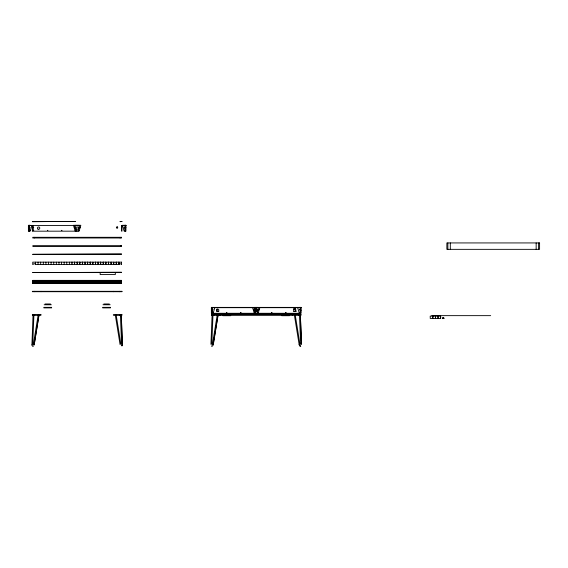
<?xml version="1.0" encoding="UTF-8"?>
<svg xmlns="http://www.w3.org/2000/svg" width="568" height="568" viewBox="0 0 568 568"><rect width="100%" height="100%" fill="white"/><g stroke="black" fill="none" stroke-linecap="round" stroke-linejoin="round"><path stroke-width="0.85" d="M258.099 307.678L258.262 309.219L257.013 313.287L300.252 313.287L300.252 307.678L212.205 307.678L212.205 313.287L255.444 313.287L254.194 309.219L254.35 307.444M32.745 344.265L33.902 315.162M210.934 344.307L212.098 315.162M211.807 344.265L212.972 315.162M33.036 315.162L31.915 344.918M122.411 344.918L121.311 315.162L122.326 345.372M76.382 231.183L75.132 227.115L75.288 225.34M74.926 227.548L74.557 227.583M258.809 309.723L258.525 309.468L258.745 309.78M38.127 315.162L33.377 344.378M34.25 344.556L38.972 315.162L34.101 345.117M217.189 315.162L212.439 344.378M213.319 344.556L218.034 315.162L212.993 345.564M78.54 227.896L78.782 227.115M77.951 231.169L79.193 227.115L79.037 225.34M122.354 345.372L122.17 345.869M74.38 227.349L74.699 227.896M79.896 227.896L79.896 227.115M125.485 228.315L125.876 227.527L125.095 228.315L125.095 231.169M300.252 310.412L300.642 309.631L301.033 310.412M74.855 227.882L74.855 227.136M74.699 227.115L74.564 227.804L75.097 227.498M79.754 227.804C79.314 225.894 79.506 229.131 79.754 227.193M117.008 227.896L117.008 227.115M442.983 318.442L443.104 317.902L443.615 318.442M74.422 227.278L75.054 227.278M257.844 312.649L257.78 312.315M29.394 225.29L28.84 225.574L28.84 231.169M211.374 307.678L212.361 307.394M33.264 346.466L32.632 346.501M212.226 346.508L211.694 346.501M299.961 309.439L299.961 309.78M300.756 346.501L300.124 346.466M124.662 227.136L124.364 227.654M124.74 227.874L124.818 227.15M257.695 312.308L257.695 312.698M28.897 225.368L30.246 225.368M75.445 225.368L78.874 225.368M28.4 225.574L30.324 225.34M79.037 225.574L33.136 225.574L33.136 231.183L79.115 231.169L80.833 225.29L73.485 225.29L75.21 231.169M125.926 225.574L124.001 225.574L125.485 225.29M125.876 225.695L125.095 225.574M75.132 227.115L74.273 227.505L75.374 227.896M117.058 227.2L116.532 227.505L117.058 227.811M71.944 263.218L72.022 262.146M32.745 280.755L121.573 280.755M32.745 280.954L121.573 280.954M32.745 281.345L121.573 281.345M32.745 282.516L121.573 282.516M32.745 282.907L121.573 282.907M32.745 283.105L121.573 283.105M45.021 303.979L50.495 303.979M103.823 303.979L109.297 303.979M44.162 304.76L51.354 304.76M102.964 304.76L110.156 304.76M43.85 307.345L51.667 307.345M102.652 307.345L110.469 307.345M214.86 307.394L213.142 313.266L211.374 313.266L211.374 307.394L301.075 307.394L301.075 313.266L299.308 313.266L297.589 307.394M213.22 307.473L211.871 307.394M300.003 307.473L301.075 307.678M300.252 307.799L301.033 307.799M43.85 307.891L51.667 307.891M102.652 307.891L110.469 307.891M254.954 308.829L256.715 308.829M293.691 308.829L295.452 308.829M217.026 309.063L217.196 311.406M254.954 309.063L256.715 309.063M293.592 309.063L295.452 309.063M295.395 310.078L295.317 309.063M217.004 311.406L218.85 311.406M254.904 311.406L257.545 311.406M293.606 311.406L296.333 311.406M211.814 314.182L300.642 314.182M211.814 314.381L300.642 314.381M282.339 315.034L282.715 315.034M283.83 315.034L288.537 315.034M222.912 315.709L230.736 315.709M281.714 315.709L289.538 315.709M431.723 315.645L490.681 315.645M440.647 316.099L430.217 316.099L430.239 318.449L440.647 318.421L440.647 316.099L440.619 318.449M443.729 318.286L443.338 318.059M443.217 318.428L443.104 318.059L443.125 318.449M124.932 225.29L125.485 225.574L125.485 231.169M299.457 345.564L299.648 345.933L299.109 344.556M299.925 344.087L295.261 315.162M120.863 344.087L116.199 315.162M299.137 344.584L294.394 315.162M31.893 344.918L31.971 345.372M115.325 315.162L120.068 344.556M300.373 315.162L301.537 344.307L301.338 339.941M300.351 315.162L301.303 339.06M299.485 315.162L300.642 344.265M120.416 315.162L121.58 344.265M538.599 242.934L538.599 249.345M536.156 242.934L536.156 249.345M450.303 242.934L450.303 249.345M447.861 242.934L447.861 249.345M443.828 318.052L443.828 318.449M443.729 318.059L443.729 318.442M443.494 318.059L443.494 318.442M442.749 318.059L442.749 318.442M438.042 316.099L438.063 318.449M438.006 316.099L438.013 318.449M435.464 316.099L435.457 318.449M435.4 316.099L435.407 318.449M300.642 307.394L299.229 307.394M300.642 307.678L300.642 313.266M300.642 315.162L300.642 313.792L211.814 313.792L211.814 315.162M300.465 345.11L300.465 345.841M300.252 313.792L300.252 314.182M295.395 309.063L295.332 311.406M292.428 314.771L292.428 315.162M292.35 314.771L292.35 315.162M259.903 307.394L258.177 313.266L254.272 313.266L252.547 307.394M257.943 307.394L254.514 307.394M256.303 309.063L256.296 311.406M256.232 309.063L256.232 311.406M220.1 314.771L220.1 315.162M220.022 314.771L220.022 315.162M213.845 314.771L213.845 315.162M213.767 314.771L213.767 315.162M212.006 345.11L212.006 345.841M211.814 307.678L211.814 313.266M211.424 307.444L211.424 313.266M121.573 314.771L121.573 315.162M121.403 345.11L121.403 345.841M120.991 280.365L120.991 280.755M120.991 283.105L120.991 283.496M120.792 245.802L120.792 246.271M120.601 280.365L120.601 280.755M120.601 283.105L120.601 283.496M120.089 237.303L120.089 237.985M120.011 280.365L120.011 280.954M120.011 282.907L120.011 283.496M119.621 314.771L119.621 315.162M119.543 291.313L119.543 291.704M118.932 262.146L118.932 264.489M118.854 262.146L118.875 264.489M117.278 227.115L117.278 227.896M116.326 262.146L116.326 264.489M116.248 262.146L116.27 264.489M115.318 272.548L115.318 274.578L100.153 274.578L100.153 272.548M113.288 291.313L113.288 291.704M111.115 262.146L111.115 264.489M111.037 262.146L111.051 264.489M108.509 262.146L108.509 264.489M108.431 262.146L108.445 264.489M105.904 262.146L105.904 264.489L105.826 262.146M103.298 262.146L103.298 264.489M103.22 262.146L103.234 264.489M100.692 262.146L100.692 264.489M100.628 262.146L100.628 264.489M98.087 262.146L98.087 264.489M98.023 262.146L98.023 264.489M95.481 262.146L95.474 264.489M95.417 262.146L95.417 264.489M92.641 282.907L92.641 283.496M92.059 283.105L92.059 283.496M91.668 283.105L91.668 283.496M91.079 282.907L91.079 283.496M90.262 262.146L90.262 264.489M90.191 262.146L90.205 264.489M87.657 262.146L87.657 264.489M87.586 262.146L87.593 264.489M85.058 262.146L85.051 264.489L84.98 262.146M82.445 262.146L82.445 264.489M82.367 262.146L82.381 264.489M79.84 262.146L79.84 264.489M79.776 262.146L79.776 264.489M77.234 262.146L77.234 264.489L77.156 262.146M74.628 262.146L74.628 264.489M74.55 262.146L74.564 264.489M71.944 262.146L72.022 264.489M69.417 262.146L69.353 264.489M66.733 262.146L66.804 264.489M64.127 262.146L64.198 264.489M63.24 282.907L63.24 283.496M62.657 283.105L62.657 283.496M62.267 283.105L62.267 283.496M61.678 282.907L61.678 283.496M61.6 262.146L61.529 264.489M58.987 262.146L58.987 264.489M56.31 262.146L56.381 264.489M53.782 262.146L53.712 264.489M51.099 262.146L51.106 264.489M48.571 262.146L48.564 264.489M45.88 262.146L45.951 264.489M43.353 262.146L43.289 264.489M41.038 291.313L41.038 291.704M40.676 262.146L40.676 264.489M38.063 262.146L38.07 264.489M35.535 262.146L35.528 264.489M34.783 291.313L34.783 291.704M34.705 314.771L34.705 315.162M34.314 280.365L34.314 280.954M34.314 282.907L34.314 283.496M34.236 237.303L34.236 237.985M33.725 280.365L33.725 280.755M33.725 283.105L33.725 283.496M33.334 280.365L33.334 280.755M33.334 283.105L33.334 283.496M33.136 280.954L33.136 281.345M33.136 282.516L33.136 282.907M32.944 345.11L32.944 345.841M32.745 314.771L32.745 315.162M29.231 225.574L29.231 231.169M29.259 227.427C29.785 228.826 30.289 226.369 29.259 227.427M29.43 227.463L29.799 227.583L29.444 227.427M29.259 230.324C29.749 231.723 30.36 229.259 29.259 230.324M29.43 230.359L29.813 230.438L29.43 230.359M33.342 227.463L33.718 227.548L33.349 227.427M33.342 230.359L33.718 230.438L33.342 230.359M47.414 230.359L47.797 230.438L47.414 230.359M61.486 230.359L61.869 230.438L61.486 230.359M75.295 230.317C75.849 231.779 76.389 229.216 75.295 230.317M75.487 230.359L75.871 230.438L75.487 230.359M78.263 230.317C78.796 231.779 79.413 229.216 78.263 230.317M78.455 230.359L78.838 230.438L78.455 230.359M79.392 227.463L79.776 227.548L79.406 227.427M116.696 227.463L117.065 227.583L116.703 227.427M124.342 227.427L124.527 227.811L125.074 227.505L124.349 227.505M124.513 227.463L124.882 227.583L124.527 227.427M124.342 230.324C124.853 231.709 125.421 229.273 124.342 230.324M124.513 230.359L124.896 230.438L124.513 230.359M212.233 309.532C212.73 310.923 213.319 308.481 212.233 309.532M212.404 309.567L212.787 309.652L212.418 309.532M212.233 312.428C212.73 313.813 213.312 311.385 212.233 312.428M212.404 312.464L212.787 312.542L212.404 312.464M226.476 312.464L226.859 312.542L226.476 312.464M240.555 312.464L240.931 312.542L240.555 312.464M253.42 309.532C253.974 310.994 254.521 308.417 253.42 309.532M253.612 309.567L253.981 309.688L253.626 309.532M254.357 312.421C254.918 313.891 255.444 311.314 254.357 312.421M254.549 312.464L254.933 312.542L254.549 312.464M257.325 312.421C257.851 313.891 258.49 311.307 257.325 312.421M258.27 309.532C258.823 310.987 259.377 308.424 258.27 309.532M271.518 312.464L271.902 312.542L271.518 312.464M285.597 312.464L285.981 312.542L285.597 312.464M299.492 309.532C299.989 310.923 300.593 308.488 299.492 309.532M299.492 312.428C300.01 313.813 300.557 311.378 299.492 312.428M31.886 225.574L30.168 231.169L28.4 231.169L28.4 225.29L31.886 225.574M442.671 318.059C442.664 319.33 445.66 317.547 442.671 318.059M75.288 221.428L32.355 221.662L75.288 221.428M121.964 221.428L120.089 221.662L121.964 221.428M125.926 225.29L122.432 225.29L124.158 231.169L125.926 231.169L125.926 225.29M32.745 225.574L32.355 225.574L32.355 231.169L32.745 231.169L32.745 225.574M121.964 225.574L121.573 225.574L121.573 231.169L121.964 231.169L121.964 225.574M117.668 227.115L116.412 227.115L116.412 227.896L117.668 227.896L117.668 227.115M125.095 227.115L124.236 227.115L124.236 227.896L125.095 227.896L125.095 227.115M121.573 237.303L32.745 237.303L32.745 237.985L121.573 237.985L121.573 237.303M539.593 242.934L446.867 242.934L446.86 249.345L539.593 249.345L539.6 242.934M121.573 245.802L32.745 245.802L32.745 246.271L121.573 246.271L121.573 245.802M121.573 254.095L32.745 254.329L121.573 254.095M121.573 262.146L32.745 262.146L32.745 264.489L33.448 264.099A1.278 1.278 0 0 1 35.294 264.099L35.294 264.489L119.031 264.489L119.031 264.099A1.278 1.278 0 0 1 120.87 264.099L121.573 264.489L121.573 262.146M121.573 272.313L32.745 272.548L121.573 272.313M121.573 280.365L32.745 280.365L32.745 283.496L121.573 283.496L121.573 280.365M121.964 291.313L32.355 291.313L32.355 291.704L121.964 291.704L121.964 291.313M40.96 314.771L32.355 314.771L32.355 315.162L40.96 315.162L40.96 314.771M121.964 314.771L113.366 314.771L113.366 315.162L121.964 315.162L121.964 314.771M301.019 314.771L211.431 314.771L211.424 315.162L301.033 315.162L301.033 314.771M432.851 318.449L432.823 316.099L432.802 318.449M298.683 315.162L298.683 314.771L298.605 315.162M113.721 264.489L113.721 262.146L113.657 264.489M92.868 264.489L92.868 262.146L92.811 264.489M38.028 229.145A1.171 1.171 0 0 0 39.788 228.13A1.171 1.171 0 0 0 38.028 227.115A1.171 1.171 0 0 0 38.028 229.145M76.573 229.131A1.171 1.171 0 0 0 78.334 228.116A1.171 1.171 0 0 0 76.573 227.101A1.171 1.171 0 0 0 76.573 229.131M294.196 311.25A1.171 1.171 0 0 0 295.949 310.234A1.171 1.171 0 0 0 294.196 309.219A1.171 1.171 0 0 0 294.196 311.25M217.09 311.25A1.171 1.171 0 0 0 218.85 310.234A1.171 1.171 0 0 0 217.09 309.219A1.171 1.171 0 0 0 217.09 311.25M255.643 311.236A1.171 1.171 0 0 0 257.396 310.22A1.171 1.171 0 0 0 255.643 309.205A1.171 1.171 0 0 0 255.643 311.236"/></g></svg>
